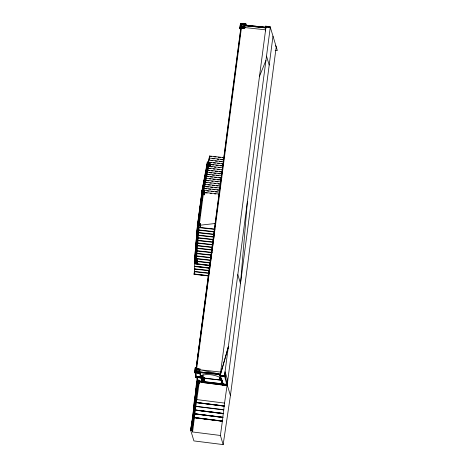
<?xml version="1.0" encoding="UTF-8"?>
<svg xmlns="http://www.w3.org/2000/svg" width="468" height="468" viewBox="0 0 468 468"><rect width="100%" height="100%" fill="white"/><g stroke="black" fill="none" stroke-linecap="round" stroke-linejoin="round"><path stroke-width="0.7" d="M202.299 381.414L202.381 379.133M195.852 406.394L192.57 431.958L220.399 435.468L223.16 444.6L193.91 440.914L190.651 430.15L192.752 415.976L194.179 416.157L195.776 400.649L198.531 381.748L197.139 381.613L197.274 379.975L199.058 380.197L199.649 382.151L199.444 383.544L199.087 383.503L198.567 381.794L195.776 400.649L192.079 430.332L192.57 431.958M195.46 410.003L223.265 413.431L222.85 417.351L194.998 413.811L222.832 417.216L222.429 421.077M195.419 410.12L223.271 413.613L223.78 409.939L224.119 405.861L196.32 402.433M197.584 225.395L194.969 259.582L194.618 259.407L197.408 225.588M194.858 259.553L197.677 225.43M195.092 259.6L197.783 225.453M195.22 259.605L198.04 225.482L198.438 225.389L195.536 259.576M195.343 259.605L198.163 225.482M195.448 259.594L198.268 225.471M195.688 259.524L198.479 225.705L199.064 227.624L196.484 258.839L210.062 260.337M194.618 259.407L197.478 225.594M247.373 201.755L240.505 283.509L237.808 274.581M196.273 402.509L224.125 406.043L196.273 402.55M223.681 409.699L195.846 406.335L199.087 383.503M223.365 163.712L207.342 161.992L202.006 190.605L202.539 190.33L203.007 190.716L208.038 164.414M199.649 382.151L227.115 385.614L224.5 375.921L224.652 374.862L225.219 374.932L224.991 376.57L219.591 375.857L219.703 374.698L199.789 372.522C199.198 370.837 200.169 376.5 200.784 376.921L196.501 376.383L195.46 372.943M192.81 415.988L194.349 400.468M223.265 413.431L195.425 410.026M224.137 406.002L227.752 380.578L225.055 371.656L224.505 375.944L224.991 376.57L219.591 375.857L220.223 375.4L224.505 375.944L225.231 374.967L224.652 374.862L270.369 26.676L265.502 26.144L265.362 27.284L265.865 27.928L245.138 25.658L245.273 24.494L245.916 23.997L240.488 23.4L239.803 28.741L240.727 28.846L241.359 28.32L244.875 27.553L265.602 29.841L265.455 30.976M220.609 372.066L199.965 369.79L220.34 374.236L199.649 371.925L200.129 372.546L200.017 373.423L199.526 372.762L195.255 372.253L194.606 372.703L195.255 367.743L196.186 367.895L196.683 368.521L195.759 368.404L195.267 367.778L195.747 368.375L200.093 368.919L199.532 372.791L200.017 373.423L194.612 372.739L200.017 373.423L200.134 372.546L199.649 371.925L220.34 374.236L200.14 372.581L194.606 372.703L195.255 367.743L196.186 367.895L214.256 234.638M214.917 229.086L200.257 227.471C200.912 225.383 200.649 222.142 197.578 223.055L197.274 225.365L197.724 226.857M202.702 193.027L201.772 192.898L197.712 223.277L198.713 223.388L202.773 193.032L203.264 194.659L204.551 194.799L204.855 192.494L204.3 190.657L201.866 190.388L201.568 192.693L202.018 194.191M197.35 225.114C198.087 221.352 196.929 225.974 197.794 226.869M202.036 193.746L201.638 192.447L201.995 190.85M201.924 191.389L201.638 192.447M197.818 223.23L201.872 192.857M197.976 223.213L201.965 192.851M198.087 223.213L202.077 192.851M198.216 223.218L202.199 192.863M198.344 223.236L202.328 192.88M198.461 223.265L202.451 192.904M200.257 227.471L199.707 225.634L197.274 225.365L198.526 224.043L197.578 223.055M198.695 223.359L202.556 192.933M204.551 194.799L203.995 192.962L201.568 192.693L202.819 191.371L201.866 190.388M198.713 223.388L202.685 192.997M198.707 224.266L200.006 223.324L199.707 225.634L198.502 224.242M202.773 193.032L198.783 223.394L200.07 223.534L199.766 225.845L197.338 225.582M203.001 191.599L204.3 190.657L203.995 192.962L202.79 191.576M199.467 223.575L203.264 194.659M198.52 231.362L198.368 232.514L214.098 234.246M194.67 261.536L195.144 263.297L196.794 263.338L196.303 261.711L194.67 261.536L195.144 263.297M219.901 190.031L204.352 188.317L204.048 190.628L203.96 190.336L219.662 192.061M206.54 188.844L204.44 188.61L204.744 186.299L220.147 187.996M220.276 185.954L205.136 184.287L204.832 186.592L204.744 186.299M194.957 262.185L194.805 263.338L197.163 263.601L197.467 261.29L210.454 262.718M220.522 183.918L205.528 182.268L205.224 184.579L205.136 184.287M208.424 275.904L194.121 274.33C194.548 269.275 194.94 264.227 194.565 259.243L196.929 259.5L197.554 261.583L197.25 263.894L196.548 261.53L196.695 260.454M195.425 260.19L196.929 259.5L196.624 261.811L194.267 261.553L195.39 260.442L194.565 259.243L194.945 260.489M207.031 182.719L205.616 182.561L205.92 180.25L220.761 181.888M212.168 166.877L210.027 166.643L209.401 164.56L207.037 164.303L208.196 163.174L207.342 161.992M221.007 179.858L206.312 178.238L206.008 180.543L205.92 180.25M196.624 261.811L195.682 260.22M221.855 177.887L206.704 176.22L206.4 178.53L206.312 178.238M209.699 162.256L209.401 164.56L208.4 163.197L209.699 162.256L210.331 164.332L210.027 166.643M208.453 162.349L208.757 160.044L223.61 161.676M223.844 159.646L209.149 158.026L208.845 160.337L208.757 160.044M208.219 176.67L206.792 176.512L207.096 174.207L221.382 175.775M223.991 157.605L209.541 156.008L209.237 158.319L209.149 158.026M194.121 274.33L194.407 272.16M194.694 269.983L194.881 268.538M207.184 174.5L207.488 172.189L222.329 173.821M209.149 159.921L209.541 156.008M221.867 171.715L207.88 170.171L207.576 172.481L207.488 172.189M209.412 170.621L207.968 170.463L208.272 168.158L222.715 169.749M208.664 166.14L208.359 168.451L208.272 168.158M196.303 261.711L196.776 263.478M209.348 162.437L207.728 162.115M209.395 163.741C210.003 159.079 210.524 172.271 209.535 162.671M196.695 261.548C196.835 255.768 197.905 267.327 196.548 261.53M209.962 165.918L209.471 164.297L209.682 162.689M195.255 372.253L195.747 368.375L196.314 368.053L240.885 28.723L241.371 28.355L240.435 28.215L239.791 28.712L242.05 26.974M240.985 24.02L245.928 24.032L240.488 23.4L240.997 24.049L239.791 28.712L240.488 23.4L240.985 24.02L240.441 28.25L240.885 28.723M196.18 367.871L240.716 28.811L244.875 27.553L240.435 28.215L241.371 28.355M195.899 373.792L195.472 377.255L201.456 377.992L201.597 376.816L202.749 377.003L201.474 376.863M195.472 377.255L195.829 374.535M241.359 28.32L196.683 368.521L196.314 368.053M197.262 377.454L195.466 391.102L196.344 388.417M197.56 380.449L197.753 378.998M243.846 24.336L245.285 24.523L244.723 28.688L240.435 28.215L244.875 27.553M200.924 376.488L199.824 372.505M198.9 376.518L200.807 376.728L200.895 376.085L201.696 375.933L200.895 376.085L200.784 376.921M202.176 381.01L202.428 379.296M202.749 377.003L203.059 374.441M221.639 380.221L221.545 379.893L221.183 383.719L204.054 381.56L204.422 377.735L202.679 377.547M204.481 378.331L204.422 377.735L204.06 381.56L201.813 380.999M209.927 373.622L209.997 373.066M219.597 379.068C224.973 379.314 217.199 380.32 219.843 377.196M219.615 379.133L219.861 377.261M265.853 27.899L265.356 27.279L245.77 25.132L245.127 25.623L265.859 27.91L266.005 26.775L270.293 27.238M275.161 50.415L277.349 50.55L270.299 27.249L266.005 26.775L220.212 375.371L224.494 375.915M201.667 376.173L201.585 375.576C207.505 373.405 214.917 374.891 220.498 377.658L220.756 378.489L221.598 378.577L221.475 379.53L222.587 382.216M221.265 383.081L221.575 380.747M222.99 384.023L222.867 382.888M227.115 385.614L222.809 384.988L222.961 383.918L202.234 381.619L202.123 382.385L227.091 385.533M222.821 384.994L222.961 383.918L222.914 384.292M228.238 347.402L220.212 375.371L228.349 346.572M227.161 385.07L272.996 36.171M223.16 444.6L230.426 395.513L276.225 46.847L275.436 45.677M204.516 378.062L204.054 381.56L202.234 381.619M228.121 348.321L228.179 347.882M227.202 384.772L230.426 395.513M240.704 26.536L241.114 23.769L244.887 24.242L244.624 27.507L240.85 27.033L240.704 26.536L244.477 27.015L244.624 27.507M240.85 27.033L241.114 23.769M241.207 26.261L241.587 23.675L244.232 24.008L243.846 26.594L241.207 26.261L242.465 24.792L241.587 23.675M243.846 26.594L242.676 24.822L244.232 24.008M244.477 27.015L244.887 24.242M195.817 370.147L195.507 372.224L195.77 368.959L199.543 369.433L199.28 372.703L199.543 369.433M195.858 371.452L196.244 368.866L198.882 369.199L198.502 371.785L195.858 371.452L197.122 369.983L196.244 368.866M198.502 371.785L197.361 369.808L198.882 369.199M197.215 381.543L194.355 400.468L195.776 400.649M197.315 381.525L194.507 400.491L192.91 415.999L190.663 430.115M197.455 381.519L194.647 400.509L193.044 416.017L190.827 430.063M197.625 381.525L194.811 400.532L193.208 416.04L190.967 430.057M199.444 383.544L198.853 381.595L197.069 381.373L197.759 380.718L197.274 379.975M197.806 381.543L194.992 400.555L193.395 416.064L191.137 430.063M197.993 381.572L191.506 430.11L192.079 430.332M198.169 381.607L191.681 430.145M198.274 380.782L199.058 380.197L198.853 381.595L197.759 380.718M198.327 381.654L191.839 430.191M198.45 381.701L191.962 430.238M192.044 430.285L194.138 416.151M202.147 382.461L202.077 381.198L199.222 380.835M202.123 382.385L202.27 381.361L203.96 381.233M222.832 385.07L222.768 383.807L227.044 384.345M220.399 435.468L222.405 420.995L194.577 417.544M202.363 379.086L202.176 380.338L201.848 380.256M202.077 190.616L207.207 164.321L207.622 164.198L207.962 164.338L202.954 190.546M202.199 190.394L207.382 164.221M202.416 190.33L207.499 164.198M202.539 190.33L207.622 164.198M202.667 190.359L207.751 164.227M202.784 190.406L207.868 164.274M203.077 190.722L208.161 164.584L207.09 164.467M200.866 376.295L201.696 375.933M201.246 377.261L202.24 380.548L203.603 379.753L203.428 378.501M222.932 383.099L221.902 382.35L222.072 381.087M259.494 76.348L265.935 60.43M207.207 164.321L208.079 164.502M222.206 381.742L221.083 383.391L222.867 383.59M219.597 375.868L220.217 375.365M194.606 372.703L195.244 372.224L199.526 372.762L199.813 372.399M201.579 376.079L200.591 376.096M200.561 225.166L215.701 223.435M245.138 25.658L265.368 27.308L265.865 27.928M209.629 156.3L211.77 156.54M213.917 156.774L216.058 157.014M218.199 157.248L220.346 157.482M222.487 157.722L223.92 157.88M212.127 158.64L214.291 158.874M217.187 159.196L218.632 159.354M220.797 159.594L222.967 159.834M210.945 160.565L212.343 160.723M215.145 161.027L217.246 161.261M219.346 161.489L221.44 161.723M208.254 162.314L211.279 162.665M213.402 162.899L215.52 163.127M217.643 163.361L219.761 163.595M221.885 163.829L223.294 163.987M207.318 162.425L207.108 164.04M210.331 164.332L223.16 165.748M211.635 164.759L213.777 164.999M215.923 165.233L218.065 165.467M220.212 165.707L222.353 165.941M208.593 166.204L222.201 167.702M214.303 167.117L215.73 167.275M218.579 167.585L220.007 167.743M209.073 168.527L210.501 168.685M213.361 169.001L214.789 169.159M217.649 169.469L219.077 169.627M211.577 170.861L213.022 171.019M215.186 171.259L217.357 171.499M219.521 171.738L221.686 171.978M209.676 172.71L211.77 172.944M213.87 173.172L215.97 173.406M218.065 173.634L220.165 173.868M207.891 174.576L210.009 174.81M212.133 175.044L214.25 175.278M216.374 175.512L218.492 175.74M210.36 176.904L212.507 177.144M214.648 177.378L216.789 177.612M218.93 177.852L221.077 178.086M209.284 178.846L210.729 179.004M212.893 179.244L215.058 179.484M217.222 179.724L219.387 179.958M207.406 180.701L208.804 180.853M211.606 181.163L213.004 181.315M215.806 181.625L217.907 181.853M209.857 183.029L211.273 183.187M214.098 183.497L215.514 183.649M218.34 183.965L220.463 184.199M208.079 184.895L210.22 185.129M212.361 185.363L214.508 185.603M216.649 185.837L218.076 185.995M206.277 186.755L208.435 186.989M210.6 187.229L212.764 187.469M214.929 187.703L216.368 187.867M208.64 189.072L210.74 189.306M212.841 189.534L214.941 189.768M217.041 189.996L219.141 190.23M206.874 190.938L208.997 191.172M211.115 191.406L213.238 191.64M215.362 191.874L217.48 192.108M204.855 192.494L219.51 194.103M205.083 192.798L207.225 193.038M210.079 193.348L211.507 193.506M214.362 193.822L215.789 193.98M199.064 227.624L214.765 229.355M198.76 229.934L214.461 231.66M198.672 230.203L214.397 231.941M198.28 232.789L214.034 234.521M198.327 235.135L213.73 236.831M198.239 235.41L213.56 237.095M197.935 237.715L213.256 239.405M198.204 238.031L213.197 239.68M197.9 240.336L212.893 241.991M197.987 240.628L212.835 242.266M197.683 242.939L212.53 244.577M197.771 243.231L212.466 244.852M197.467 245.542L212.168 247.157M197.56 245.835L211.992 247.42M197.256 248.139L211.688 249.731M197.344 248.432L211.63 250.006M197.04 250.743L212.039 252.392M197.127 251.035L211.975 252.673M196.823 253.346L210.963 254.902M196.911 253.638L211.6 255.253M196.613 255.943L210.6 257.488M196.7 256.236L211.144 257.827M196.396 258.547L210.12 260.056M197.256 261.542L196.905 259.927M197.554 261.583L210.389 262.998M194.477 261.302L194.969 262.922M195.162 263.156L196.794 263.338M194.893 263.63L210.085 265.303M194.981 263.923L209.992 265.578M194.676 266.233L209.728 267.889M194.77 266.526L209.623 268.164L195.665 266.339M194.466 268.837L209.319 270.469M194.553 269.129L209.249 270.744M194.249 271.434L208.95 273.055M194.337 271.727L208.792 273.318M194.033 274.037L208.529 275.634M204.118 378.29L221.294 380.18L202.732 377.834M221.434 381.8L221.75 381.835M266.011 26.799L270.305 27.267M195.361 371.732L199.134 372.206M196.525 376.447L200.801 376.986M197.783 380.56L198.297 380.624M199.479 381.578L201.971 381.894M222.663 384.503L226.945 385.041M196.706 399.578L224.529 403.088M196.384 402.65L224.207 406.154M195.957 406.429L223.78 409.939M195.525 410.214L223.353 413.724M194.986 413.905L222.844 417.392M195.097 413.999L222.92 417.509M194.565 417.596L222.423 421.136M194.559 417.69L222.417 421.177M194.67 417.784L222.493 421.288M195.876 263.741L210.021 265.543M195.016 274.143L208.453 275.868M202.896 378.109L203.188 378.267M245.285 24.523L245.782 25.161L265.368 27.308L265.514 26.173M221.738 379.858L222.639 382.286M266.503 56.125L269.205 65.046M208.161 164.584L208.681 166.497M207.88 170.171L207.968 170.463M206.704 176.22L206.792 176.512M205.528 182.268L205.616 182.561M204.352 188.317L204.44 188.61M224.868 375.576L227.349 383.783M221.937 379.811L222.493 381.66M222.938 384.374L220.223 375.4L220.329 374.207L219.708 374.71M221.183 379.115L222.312 382.859M220.867 378.577L221.814 381.701M220.767 378.6L222.072 382.631M202.556 375.354L203.691 379.098M202.556 375.681L203.691 379.431M202.433 375.769L203.603 379.753M202.299 376.295L203.434 380.039M202.065 376.535L203.194 380.279M201.772 376.705L202.901 380.449M201.445 376.793L202.574 380.542M200.912 376.178L201.059 376.646M200.983 377.588L202.246 381.765M195.77 368.959L195.916 369.457M196.706 377.05L197.613 380.057M221.364 378.132L221.475 379.53M245.916 23.997L245.77 25.143L245.916 23.997M195.957 370.358L195.25 372.235L195.957 370.358M204.06 193.173L201.626 192.91L204.06 193.179M196.367 377.29L195.454 377.19L201.433 377.928L196.367 377.29M196.671 368.491L195.753 368.375L196.677 368.503"/></g></svg>
